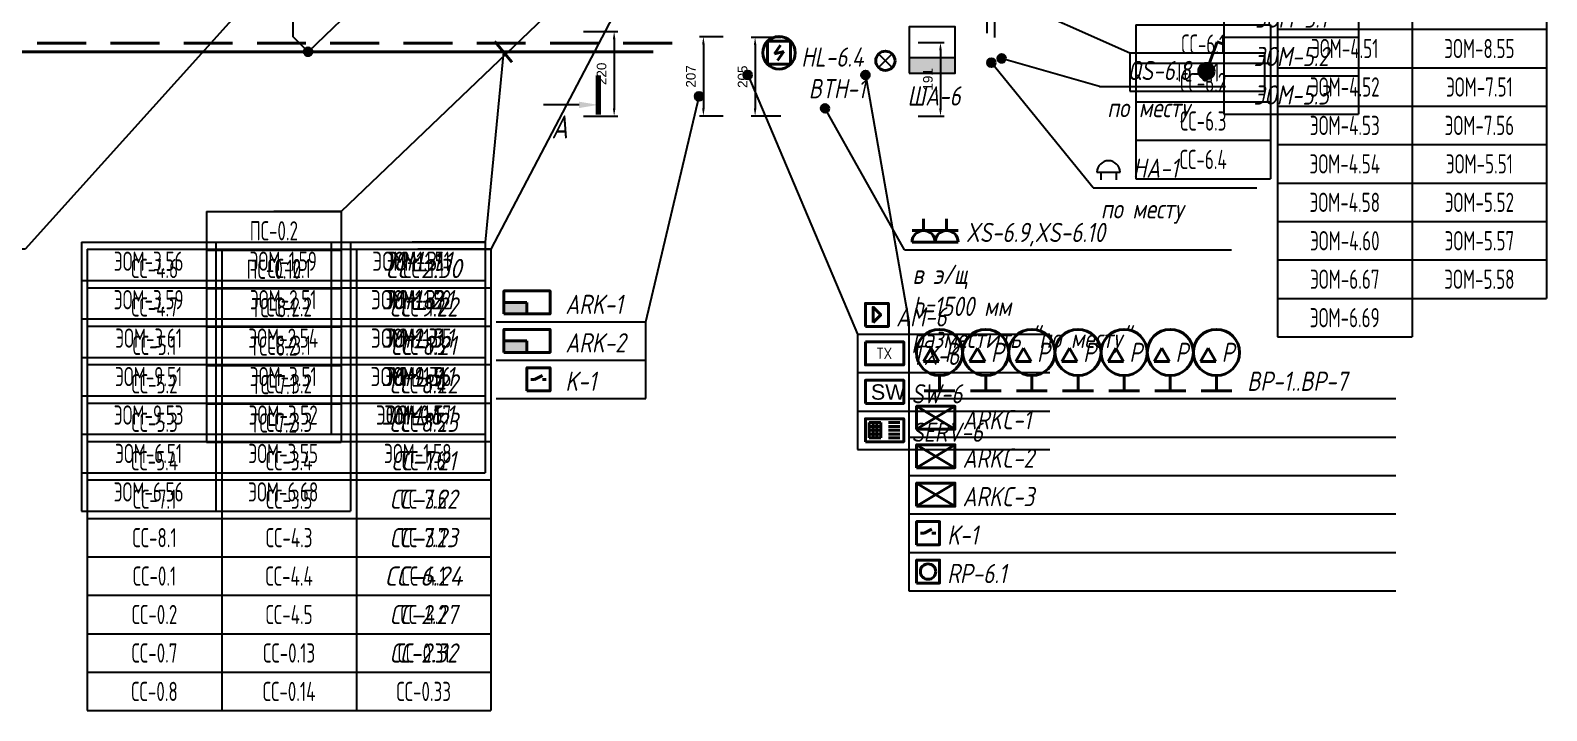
# Model space of a CAD drawing. Header units: millimetres. Extents: x -8189 to 16488, y -6763 to 17206.
# Drawn here: x 11459 to 15403, y 6974 to 8743 of the extents above; entities that cross this region are included whole.
import ezdxf
from ezdxf.enums import TextEntityAlignment as Align

# ---------------------------------------------------------------- set-up
doc = ezdxf.new("R2010")
doc.units = ezdxf.units.MM
doc.linetypes.add('DASHED', pattern=[19.05, 12.7, -6.35])
for name, color, linetype in [('02 Розетки', 7, 'Continuous'), ('03 Стационарное ЭО', 7, 'Continuous'), ('04 Освещение', 7, 'Continuous'), ('05 Слаботочка', 7, 'Continuous'), ('06 Авт-ка климата', 7, 'Continuous'), ('08 Пож. и техн. сигн.', 7, 'Continuous'), ('12 Трассы и коробки 220', 7, 'Continuous'), ('14 Лотки', 7, 'Continuous')]:
    doc.layers.add(name, color=color, linetype=linetype)
doc.styles.add('GOST typeA', font='GOST_A.TTF')
doc.styles.get("Standard").update_dxf_attribs({"font": 'arial.ttf'})
doc.styles.add('ГОСТ-ISOCPEUR', font='isocpeui.ttf', dxfattribs={"width": 0.8})
doc.linetypes.add('220V_LINE', pattern='A,0.2,-0.05,["~220V",Standard,S=0.1,R=0,X=0,Y=-0.05],-0.4,0.1', length=0.75)
doc.dimstyles.new('ISO-25', dxfattribs={"dimtxt": 2.5, "dimasz": 2.5, "dimexe": 1.25, "dimexo": 0.625, "dimtad": 1, "dimtxsty": 'Standard', "dimcen": 2.5, "dimadec": 0, "dimazin": 0, "dimtfac": 1, "dimtmove": 0, "dimatfit": 3, "dimfxl": 1, "dimarcsym": 0})

# ---------------------------------------------------------------- blocks, each defined once
blk = doc.blocks.new('розетка открытая трехполюсная')
at = {"color": 0, "lineweight": -2}
for p, q in [((0, 1.5), (0, 3)), ((-1.5, 1.5), (1.5, 1.5)), ((-1.5, 0), (1.5, 0))]:
    blk.add_line(p, q, dxfattribs=at)
blk.add_arc((0, 0), 1.5, 0, 180, dxfattribs=at)
blk = doc.blocks.new('дымовой')
at = {"color": 0, "lineweight": -2}
for p, q in [((-1.3, 2.5), (-2.11, 1.35)), ((-2.11, 1.35), (-0.89, 1.65)), ((-0.89, 1.65), (-1.71, 0.5))]:
    blk.add_line(p, q, dxfattribs=at)
blk.add_lwpolyline([(-3, 0), (-3, 3), (0, 3), (0, 0)], close=True, dxfattribs=at)
blk = doc.blocks.new('ППК')
at = {"lineweight": -2}
blk.add_hatch(color=0, dxfattribs=at).paths.add_polyline_path([(-3, 0), (-3, 1.5), (-6, 1.5), (-6, 0)])
at = {"color": 0, "lineweight": -2}
for p in [(-6, 1.5), (-3, 0)]:
    blk.add_line(p, (-3, 1.5), dxfattribs=at)
blk.add_lwpolyline([(-6, 0), (-6, 3), (0, 3), (0, 0)], close=True, dxfattribs=at)
blk = doc.blocks.new('датчик давления')
at = {"color": 0, "lineweight": -2}
for p, q in [((-1.09, 5.56), (-2.09, 3.83)), ((-0.09, 3.83), (-1.09, 5.56)), ((-2.09, 3.83), (-0.09, 3.83)), ((0, 2), (0, 0)), ((-2, 0), (2, 0))]:
    blk.add_line(p, q, dxfattribs=at)
blk.add_circle((0, 5), 3, dxfattribs=at)
at = {"color": 0, "lineweight": -2, "style": 'ГОСТ-ISOCPEUR', "width": 0.8}
blk.add_text('P', height=2.5, rotation=360, dxfattribs=at).set_placement((1.5, 5), align=Align.MIDDLE_CENTER)
blk = doc.blocks.new('краб ТВ')
at = {"color": 0, "lineweight": -2}
blk.add_lwpolyline([(0, 0), (0, 3), (3, 3), (3, 0)], close=True, dxfattribs=at)
blk.add_lwpolyline([(1, 0.5), (1, 2.5), (2, 1.5), (1, 0.5)], dxfattribs=at)
blk = doc.blocks.new('панель медная')
at = {"color": 0, "lineweight": -2}
blk.add_lwpolyline([(0, 3), (5, 3), (5, 0), (0, 0)], close=True, dxfattribs=at)
at = {"color": 0, "lineweight": -2, "style": 'GOST typeA'}
blk.add_text('TX', height=1.5, dxfattribs=at).set_placement((1.43, 0.76))
blk = doc.blocks.new('сервер')
at = {"color": 0, "lineweight": -2}
for p, q in [((0.5, 2.5), (2, 2.5)), ((0.5, 0.5), (0.5, 2.5)), ((0.5, 2), (2, 2)), ((1, 2.5), (1, 0.5)), ((1.5, 2.5), (1.5, 0.5)), ((2, 2.5), (2, 0.5)), ((3, 2.5), (4.5, 2.5)), ((3, 2), (4.5, 2)), ((0.5, 1.5), (2, 1.5)), ((0.5, 1), (2, 1)), ((2, 0.5), (0.5, 0.5)), ((3, 1.5), (4.5, 1.5)), ((3, 1), (4.5, 1)), ((3, 0.5), (4.5, 0.5))]:
    blk.add_line(p, q, dxfattribs=at)
blk.add_lwpolyline([(0, 0), (5, 0), (5, 3), (0, 3)], close=True, dxfattribs=at)
blk = doc.blocks.new('коммутатор')
at = {"color": 0, "lineweight": -2}
blk.add_lwpolyline([(0, 0), (5, 0), (5, 3), (0, 3)], close=True, dxfattribs=at)
blk.add_text('SW', height=2, dxfattribs=at).set_placement((0.72, 0.48))
blk = doc.blocks.new('маршрутизатор INET')
at = {"color": 0, "lineweight": -2}
for p, q in [((0, 3), (5, 0)), ((5, 3), (0, 0))]:
    blk.add_line(p, q, dxfattribs=at)
blk.add_lwpolyline([(0, 0), (5, 0), (5, 3), (0, 3)], close=True, dxfattribs=at)
blk = doc.blocks.new('реле контроля напряжения')
at = {"color": 0, "lineweight": -2, "ltscale": 100}
for p, q in [((1, 1.5), (2, 2)), ((0.5, 1.5), (1, 1.5)), ((2, 1.5), (2.5, 1.5))]:
    blk.add_line(p, q, dxfattribs=at)
blk.add_lwpolyline([(0, 0), (3, 0), (3, 3), (0, 3)], close=True, dxfattribs=at)
blk = doc.blocks.new('шкаф')
blk.add_hatch(color=256).paths.add_polyline_path([(3, 0), (3, 1), (0, 1), (0, 0)])
blk.add_line((0, 1), (3, 1))
blk.add_lwpolyline([(0, 0), (3, 0), (3, 3), (0, 3)], close=True)
blk = doc.blocks.new('звонок')
at = {"color": 0, "lineweight": -2}
for p, q in [((-1.5, 0), (1.5, 0)), ((-1, 0), (-1, -1)), ((1, 0), (1, -1))]:
    blk.add_line(p, q, dxfattribs=at)
blk.add_arc((0, 0), 1.5, 0, 180, dxfattribs=at)
blk = doc.blocks.new('регулятор')
at = {"color": 0, "lineweight": -2}
blk.add_lwpolyline([(-1.5, -1.5), (-1.5, 1.5), (1.5, 1.5), (1.5, -1.5)], close=True, dxfattribs=at)
blk.add_circle((0, 0), 1, dxfattribs=at)
blk = doc.blocks.new('кнопка 1 открытая IP44')
at = {"lineweight": -2}
blk.add_hatch(color=0, dxfattribs=at).paths.add_polyline_path([(-1, 0, 1), (1, 0, 1)])
at = {"color": 0, "lineweight": -2}
for p, q in [((0.35, 0.94), (1.39, 3.78)), ((1.39, 3.78), (2.34, 3.45))]:
    blk.add_line(p, q, dxfattribs=at)
blk.add_circle((0, 0), 1, dxfattribs=at)
blk = doc.blocks.new('*T186')
at = {"layer": '02 Розетки', "color": 0, "lineweight": -2}
for p, q in [((0, 0), (350, 0)), ((0, 0), (0, -500)), ((350, 0), (350, -500)), ((0, -100), (350, -100)), ((0, -200), (350, -200)), ((0, -300), (350, -300)), ((0, -400), (350, -400)), ((0, -500), (350, -500))]:
    blk.add_line(p, q, dxfattribs=at)
at = {"layer": '02 Розетки', "color": 0, "char_height": 50, "width": 330, "attachment_point": 5, "style": 'ГОСТ-ISOCPEUR'}
for s, insert in [('{ЭОМ-1.1}', (175, -50)), ('{ЭОМ-2.1}', (175, -150)), ('{ЭОМ-3.1}', (175, -250)), ('{ЭОМ-9.1}', (175, -350)), ('{ЭОМ-6.1}', (175, -450))]:
    blk.add_mtext(s, dxfattribs=dict(at, insert=insert))
blk = doc.blocks.new('*T228')
at = {"layer": '02 Розетки', "color": 0, "lineweight": -2}
for p, q in [((0, 0), (350, 0)), ((0, 0), (0, -900)), ((350, 0), (350, -900)), ((0, -100), (350, -100)), ((0, -200), (350, -200)), ((0, -300), (350, -300)), ((0, -400), (350, -400)), ((0, -500), (350, -500)), ((0, -600), (350, -600)), ((0, -700), (350, -700)), ((0, -800), (350, -800)), ((0, -900), (350, -900))]:
    blk.add_line(p, q, dxfattribs=at)
at = {"layer": '02 Розетки', "color": 0, "char_height": 50, "width": 330, "attachment_point": 5, "style": 'ГОСТ-ISOCPEUR'}
for s, insert in [('{ЭОМ-6.9}', (175, -50)), ('{ЭОМ-4.1}', (175, -150)), ('{ЭОМ-8.1}', (175, -250)), ('{ЭОМ-7.1}', (175, -350)), ('{ЭОМ-7.2}', (175, -450)), ('{ЭОМ-7.3}', (175, -550)), ('{ЭОМ-5.1}', (175, -650)), ('{ЭОМ-5.2}', (175, -750)), ('{ЭОМ-5.3}', (175, -850))]:
    blk.add_mtext(s, dxfattribs=dict(at, insert=insert))
blk = doc.blocks.new('*T256')
at = {"layer": '03 Стационарное ЭО', "color": 0, "lineweight": -2}
for p, q in [((0, 0), (400, 0)), ((0, 0), (0, -500)), ((400, 0), (400, -500)), ((0, -100), (400, -100)), ((0, -200), (400, -200)), ((0, -300), (400, -300)), ((0, -400), (400, -400)), ((0, -500), (400, -500))]:
    blk.add_line(p, q, dxfattribs=at)
at = {"layer": '03 Стационарное ЭО', "color": 0, "char_height": 50, "width": 380, "attachment_point": 5, "style": 'GOST typeA'}
for s, insert in [('{\\W0.9;ЭОМ-1.31}', (200, -50)), ('{\\W0.9;ЭОМ-1.32}', (200, -150)), ('{\\W0.9;ЭОМ-2.31}', (200, -250)), ('{\\W0.9;ЭОМ-9.31}', (200, -350)), ('{\\W0.9;ЭОМ-0.1}', (200, -450))]:
    blk.add_mtext(s, dxfattribs=dict(at, insert=insert))
blk = doc.blocks.new('*T322')
at = {"layer": '04 Освещение', "color": 0, "lineweight": -2}
for p, q in [((0, 0), (350, 0)), ((0, 0), (0, -600)), ((350, 0), (350, -600)), ((0, -100), (350, -100)), ((0, -200), (350, -200)), ((0, -300), (350, -300)), ((0, -400), (350, -400)), ((0, -500), (350, -500)), ((0, -600), (350, -600))]:
    blk.add_line(p, q, dxfattribs=at)
at = {"layer": '04 Освещение', "color": 0, "char_height": 50, "width": 330, "attachment_point": 5, "style": 'GOST typeA'}
for s, insert in [('{\\W0.8;ЭОМ-1.51}', (175, -50)), ('{\\W0.8;ЭОМ-1.52}', (175, -150)), ('{\\W0.8;ЭОМ-1.55}', (175, -250)), ('{\\W0.8;ЭОМ-1.56}', (175, -350)), ('{\\W0.8;ЭОМ-1.57}', (175, -450)), ('{\\W0.8;ЭОМ-1.58}', (175, -550))]:
    blk.add_mtext(s, dxfattribs=dict(at, insert=insert))
blk = doc.blocks.new('*T357')
at = {"layer": '04 Освещение', "color": 0, "lineweight": -2}
for p, q in [((0, 0), (350, 0)), ((0, 0), (0, -1000)), ((350, 0), (350, -1000)), ((0, -100), (350, -100)), ((0, -200), (350, -200)), ((0, -300), (350, -300)), ((0, -400), (350, -400)), ((0, -500), (350, -500)), ((0, -600), (350, -600)), ((0, -700), (350, -700)), ((0, -800), (350, -800)), ((0, -900), (350, -900)), ((0, -1000), (350, -1000))]:
    blk.add_line(p, q, dxfattribs=at)
at = {"layer": '04 Освещение', "color": 0, "char_height": 50, "width": 330, "attachment_point": 5, "style": 'GOST typeA'}
for s, insert in [('{\\W0.8;ЭОМ-6.54}', (175, -50)), ('{\\W0.8;ЭОМ-6.61}', (175, -150)), ('{\\W0.8;ЭОМ-4.51}', (175, -250)), ('{\\W0.8;ЭОМ-4.52}', (175, -350)), ('{\\W0.8;ЭОМ-4.53}', (175, -450)), ('{\\W0.8;ЭОМ-4.54}', (175, -550)), ('{\\W0.8;ЭОМ-4.58}', (175, -650)), ('{\\W0.8;ЭОМ-4.60}', (175, -750)), ('{\\W0.8;ЭОМ-6.67}', (175, -850)), ('{\\W0.8;ЭОМ-6.69}', (175, -950))]:
    blk.add_mtext(s, dxfattribs=dict(at, insert=insert))
blk = doc.blocks.new('*T391')
at = {"layer": '04 Освещение', "color": 0, "lineweight": -2}
for p, q in [((0, 0), (350, 0)), ((0, 0), (0, -700)), ((350, 0), (350, -700)), ((0, -100), (350, -100)), ((0, -200), (350, -200)), ((0, -300), (350, -300)), ((0, -400), (350, -400)), ((0, -500), (350, -500)), ((0, -600), (350, -600)), ((0, -700), (350, -700))]:
    blk.add_line(p, q, dxfattribs=at)
at = {"layer": '04 Освещение', "color": 0, "char_height": 50, "width": 330, "attachment_point": 5, "style": 'GOST typeA'}
for s, insert in [('{\\W0.8;ЭОМ-1.59}', (175, -50)), ('{\\W0.8;ЭОМ-2.51}', (175, -150)), ('{\\W0.8;ЭОМ-2.54}', (175, -250)), ('{\\W0.8;ЭОМ-3.51}', (175, -350)), ('{\\W0.8;ЭОМ-3.52}', (175, -450)), ('{\\W0.8;ЭОМ-3.55}', (175, -550)), ('{\\W0.8;ЭОМ-6.68}', (175, -650))]:
    blk.add_mtext(s, dxfattribs=dict(at, insert=insert))
blk = doc.blocks.new('*T400')
at = {"layer": '04 Освещение', "color": 0, "lineweight": -2}
for p, q in [((0, 0), (350, 0)), ((0, 0), (0, -700)), ((350, 0), (350, -700)), ((0, -100), (350, -100)), ((0, -200), (350, -200)), ((0, -300), (350, -300)), ((0, -400), (350, -400)), ((0, -500), (350, -500)), ((0, -600), (350, -600)), ((0, -700), (350, -700))]:
    blk.add_line(p, q, dxfattribs=at)
at = {"layer": '04 Освещение', "color": 0, "char_height": 50, "width": 330, "attachment_point": 5, "style": 'GOST typeA'}
for s, insert in [('{\\W0.8;ЭОМ-3.56}', (175, -50)), ('{\\W0.8;ЭОМ-3.59}', (175, -150)), ('{\\W0.8;ЭОМ-3.61}', (175, -250)), ('{\\W0.8;ЭОМ-9.51}', (175, -350)), ('{\\W0.8;ЭОМ-9.53}', (175, -450)), ('{\\W0.8;ЭОМ-6.51}', (175, -550)), ('{\\W0.8;ЭОМ-6.56}', (175, -650))]:
    blk.add_mtext(s, dxfattribs=dict(at, insert=insert))
blk = doc.blocks.new('*T411')
at = {"layer": '04 Освещение', "color": 0, "lineweight": -2}
for p, q in [((0, 0), (350, 0)), ((0, 0), (0, -900)), ((350, 0), (350, -900)), ((0, -100), (350, -100)), ((0, -200), (350, -200)), ((0, -300), (350, -300)), ((0, -400), (350, -400)), ((0, -500), (350, -500)), ((0, -600), (350, -600)), ((0, -700), (350, -700)), ((0, -800), (350, -800)), ((0, -900), (350, -900))]:
    blk.add_line(p, q, dxfattribs=at)
at = {"layer": '04 Освещение', "color": 0, "char_height": 50, "width": 330, "attachment_point": 5, "style": 'GOST typeA'}
for s, insert in [('{\\W0.8;ЭОМ-8.51}', (175, -50)), ('{\\W0.8;ЭОМ-8.54}', (175, -150)), ('{\\W0.8;ЭОМ-8.55}', (175, -250)), ('{\\W0.8;ЭОМ-7.51}', (175, -350)), ('{\\W0.8;ЭОМ-7.56}', (175, -450)), ('{\\W0.8;ЭОМ-5.51}', (175, -550)), ('{\\W0.8;ЭОМ-5.52}', (175, -650)), ('{\\W0.8;ЭОМ-5.57}', (175, -750)), ('{\\W0.8;ЭОМ-5.58}', (175, -850))]:
    blk.add_mtext(s, dxfattribs=dict(at, insert=insert))
blk = doc.blocks.new('*T517')
at = {"layer": '06 Авт-ка климата', "color": 0, "lineweight": -2}
for p, q in [((0, 0), (350, 0)), ((0, 0), (0, -1100)), ((350, 0), (350, -1100)), ((0, -100), (350, -100)), ((0, -200), (350, -200)), ((0, -300), (350, -300)), ((0, -400), (350, -400)), ((0, -500), (350, -500)), ((0, -600), (350, -600)), ((0, -700), (350, -700)), ((0, -800), (350, -800)), ((0, -900), (350, -900)), ((0, -1000), (350, -1000)), ((0, -1100), (350, -1100))]:
    blk.add_line(p, q, dxfattribs=at)
at = {"layer": '06 Авт-ка климата', "color": 0, "char_height": 50, "width": 330, "attachment_point": 5, "style": 'ГОСТ-ISOCPEUR'}
for s, insert in [('{\\W0.9;СС-2.30}', (175, -50)), ('{СС-9.22}', (175, -150)), ('{СС-8.21}', (175, -250)), ('{СС-8.22}', (175, -350)), ('{СС-8.23}', (175, -450)), ('{СС-7.21}', (175, -550)), ('{СС-7.22}', (175, -650)), ('{СС-7.23}', (175, -750)), ('{\\W0.9;СС-6.24}', (175, -850)), ('{СС-2.27}', (175, -950)), ('{СС-2.32}', (175, -1050))]:
    blk.add_mtext(s, dxfattribs=dict(at, insert=insert))
blk = doc.blocks.new('*T618')
at = {"layer": '05 Слаботочка', "color": 0, "lineweight": -2}
for p, q in [((0, 0), (350, 0)), ((0, 0), (0, -1200)), ((350, 0), (350, -1200)), ((0, -100), (350, -100)), ((0, -200), (350, -200)), ((0, -300), (350, -300)), ((0, -400), (350, -400)), ((0, -500), (350, -500)), ((0, -600), (350, -600)), ((0, -700), (350, -700)), ((0, -800), (350, -800)), ((0, -900), (350, -900)), ((0, -1000), (350, -1000)), ((0, -1100), (350, -1100)), ((0, -1200), (350, -1200))]:
    blk.add_line(p, q, dxfattribs=at)
at = {"layer": '05 Слаботочка', "color": 0, "char_height": 50, "width": 330, "attachment_point": 5, "style": 'GOST typeA'}
for s, insert in [('{\\W0.8;СС-1.1}', (175, -50)), ('{\\W0.8;СС-1.2}', (175, -150)), ('{\\W0.8;СС-1.3}', (175, -250)), ('{\\W0.8;СС-1.4}', (175, -350)), ('{\\W0.8;СС-1.5}', (175, -450)), ('{\\W0.8;СС-1.6}', (175, -550)), ('{\\W0.8;СС-3.6}', (175, -650)), ('{\\W0.8;СС-3.7}', (175, -750)), ('{\\W0.8;СС-4.1}', (175, -850)), ('{\\W0.8;СС-4.2}', (175, -950)), ('{\\W0.8;СС-0.31}', (175, -1050)), ('{\\W0.8;СС-0.33}', (175, -1150))]:
    blk.add_mtext(s, dxfattribs=dict(at, insert=insert))
blk = doc.blocks.new('*T639')
at = {"layer": '05 Слаботочка', "color": 0, "lineweight": -2}
for p, q in [((0, 0), (350, 0)), ((0, 0), (0, -1200)), ((350, 0), (350, -1200)), ((0, -100), (350, -100)), ((0, -200), (350, -200)), ((0, -300), (350, -300)), ((0, -400), (350, -400)), ((0, -500), (350, -500)), ((0, -600), (350, -600)), ((0, -700), (350, -700)), ((0, -800), (350, -800)), ((0, -900), (350, -900)), ((0, -1000), (350, -1000)), ((0, -1100), (350, -1100)), ((0, -1200), (350, -1200))]:
    blk.add_line(p, q, dxfattribs=at)
at = {"layer": '05 Слаботочка', "color": 0, "char_height": 50, "width": 330, "attachment_point": 5, "style": 'GOST typeA'}
for s, insert in [('{\\W0.8;СС-2.1}', (175, -50)), ('{\\W0.8;СС-2.2}', (175, -150)), ('{\\W0.8;СС-3.1}', (175, -250)), ('{\\W0.8;СС-3.2}', (175, -350)), ('{\\W0.8;СС-3.3}', (175, -450)), ('{\\W0.8;СС-3.4}', (175, -550)), ('{\\W0.8;СС-3.5}', (175, -650)), ('{\\W0.8;СС-4.3}', (175, -750)), ('{\\W0.8;СС-4.4}', (175, -850)), ('{\\W0.8;СС-4.5}', (175, -950)), ('{\\W0.8;СС-0.13}', (175, -1050)), ('{\\W0.8;СС-0.14}', (175, -1150))]:
    blk.add_mtext(s, dxfattribs=dict(at, insert=insert))
blk = doc.blocks.new('*T665')
at = {"layer": '05 Слаботочка', "color": 0, "lineweight": -2}
for p, q in [((0, 0), (350, 0)), ((0, 0), (0, -1200)), ((350, 0), (350, -1200)), ((0, -100), (350, -100)), ((0, -200), (350, -200)), ((0, -300), (350, -300)), ((0, -400), (350, -400)), ((0, -500), (350, -500)), ((0, -600), (350, -600)), ((0, -700), (350, -700)), ((0, -800), (350, -800)), ((0, -900), (350, -900)), ((0, -1000), (350, -1000)), ((0, -1100), (350, -1100)), ((0, -1200), (350, -1200))]:
    blk.add_line(p, q, dxfattribs=at)
at = {"layer": '05 Слаботочка', "color": 0, "char_height": 50, "width": 330, "attachment_point": 5, "style": 'GOST typeA'}
for s, insert in [('{\\W0.8;СС-4.6}', (175, -50)), ('{\\W0.8;СС-4.7}', (175, -150)), ('{\\W0.8;СС-5.1}', (175, -250)), ('{\\W0.8;СС-5.2}', (175, -350)), ('{\\W0.8;СС-5.3}', (175, -450)), ('{\\W0.8;СС-5.4}', (175, -550)), ('{\\W0.8;СС-7.1}', (175, -650)), ('{\\W0.8;СС-8.1}', (175, -750)), ('{\\W0.8;СС-0.1}', (175, -850)), ('{\\W0.8;СС-0.2}', (175, -950)), ('{\\W0.8;СС-0.7}', (175, -1050)), ('{\\W0.8;СС-0.8}', (175, -1150))]:
    blk.add_mtext(s, dxfattribs=dict(at, insert=insert))
blk = doc.blocks.new('*T720')
at = {"layer": '08 Пож. и техн. сигн.', "color": 0, "lineweight": -2}
for p, q in [((0, 0), (350, 0)), ((0, 0), (0, -600)), ((350, 0), (350, -600)), ((0, -100), (350, -100)), ((0, -200), (350, -200)), ((0, -300), (350, -300)), ((0, -400), (350, -400)), ((0, -500), (350, -500)), ((0, -600), (350, -600))]:
    blk.add_line(p, q, dxfattribs=at)
at = {"layer": '08 Пож. и техн. сигн.', "color": 0, "char_height": 50, "width": 330, "attachment_point": 5, "style": 'GOST typeA'}
for s, insert in [('{\\W0.8;ПС-0.2}', (175, -50)), ('{\\W0.8;ПС-0.10}', (175, -150)), ('{\\W0.8;ТС-8.1}', (175, -250)), ('{\\W0.8;ТС-8.2}', (175, -350)), ('{\\W0.8;ТС-7.1}', (175, -450)), ('{\\W0.8;ТС-7.2}', (175, -550))]:
    blk.add_mtext(s, dxfattribs=dict(at, insert=insert))
blk = doc.blocks.new('*T768')
at = {"layer": '08 Пож. и техн. сигн.', "color": 0, "lineweight": -2}
for p, q in [((0, 0), (350, 0)), ((0, 0), (0, -100)), ((350, 0), (350, -100)), ((0, -100), (350, -100))]:
    blk.add_line(p, q, dxfattribs=at)
at = {"layer": '08 Пож. и техн. сигн.', "color": 0, "insert": (175, -50), "char_height": 50, "width": 330, "attachment_point": 5, "style": 'GOST typeA'}
blk.add_mtext('{\\W0.8;ТС-6.1}', dxfattribs=at)
blk = doc.blocks.new('*T786')
at = {"layer": '05 Слаботочка', "color": 0, "lineweight": -2}
for p, q in [((0, 0), (350, 0)), ((0, 0), (0, -400)), ((350, 0), (350, -400)), ((0, -100), (350, -100)), ((0, -200), (350, -200)), ((0, -300), (350, -300)), ((0, -400), (350, -400))]:
    blk.add_line(p, q, dxfattribs=at)
at = {"layer": '05 Слаботочка', "color": 0, "char_height": 50, "width": 330, "attachment_point": 5, "style": 'GOST typeA'}
for s, insert in [('{\\W0.8;СС-6.1}', (175, -50)), ('{\\W0.8;СС-6.2}', (175, -150)), ('{\\W0.8;СС-6.3}', (175, -250)), ('{\\W0.8;СС-6.4}', (175, -350))]:
    blk.add_mtext(s, dxfattribs=dict(at, insert=insert))
blk = doc.blocks.new('*D799')
at = {"layer": '14 Лотки', "color": 0, "lineweight": -2}
for p, q in [((13261.2, 8726.6), (13199.7, 8726.6)), ((13209.7, 8706.6), (13209.7, 8540.1)), ((13261.2, 8520.1), (13199.7, 8520.1))]:
    blk.add_line(p, q, dxfattribs=at)
at = {"layer": '14 Лотки', "color": 0}
for points in [[(13213, 8706.6), (13206.4, 8706.6), (13209.7, 8726.6)], [(13206.4, 8540.1), (13213, 8540.1), (13209.7, 8520.1)]]:
    blk.add_solid(points, dxfattribs=at)
at = {"layer": 'Defpoints', "color": 0}
for p in [(13261.2, 8726.6), (13209.7, 8520.1), (13261.2, 8520.1)]:
    blk.add_point(p, dxfattribs=at)
at = {"layer": '14 Лотки', "color": 0, "insert": (13177.2, 8623.4), "char_height": 25, "attachment_point": 5, "rotation": 90}
blk.add_mtext('207', dxfattribs=at)
blk = doc.blocks.new('*D800')
at = {"layer": '14 Лотки', "color": 0, "lineweight": -2}
for p, q in [((12897.7, 8740.1), (12987.6, 8740.1)), ((12977.6, 8720.1), (12977.6, 8540.1)), ((12897.7, 8520.1), (12987.6, 8520.1))]:
    blk.add_line(p, q, dxfattribs=at)
at = {"layer": '14 Лотки', "color": 0}
for points in [[(12981, 8720.1), (12974.3, 8720.1), (12977.6, 8740.1)], [(12974.3, 8540.1), (12981, 8540.1), (12977.6, 8520.1)]]:
    blk.add_solid(points, dxfattribs=at)
at = {"layer": 'Defpoints', "color": 0}
for p in [(12897.7, 8740.1), (12897.7, 8520.1), (12977.6, 8520.1)]:
    blk.add_point(p, dxfattribs=at)
at = {"layer": '14 Лотки', "color": 0, "insert": (12945.1, 8630.1), "char_height": 25, "attachment_point": 5, "rotation": 90}
blk.add_mtext('220', dxfattribs=at)
blk = doc.blocks.new('*D805')
at = {"layer": '14 Лотки', "color": 0, "lineweight": -2}
for p, q in [((13768.2, 8711.2), (13836.2, 8711.2)), ((13826.2, 8691.2), (13826.2, 8540.1)), ((13768.2, 8520.1), (13836.2, 8520.1))]:
    blk.add_line(p, q, dxfattribs=at)
at = {"layer": '14 Лотки', "color": 0}
for points in [[(13829.6, 8691.2), (13822.9, 8691.2), (13826.2, 8711.2)], [(13822.9, 8540.1), (13829.6, 8540.1), (13826.2, 8520.1)]]:
    blk.add_solid(points, dxfattribs=at)
at = {"layer": 'Defpoints', "color": 0}
for p in [(13768.2, 8711.2), (13768.2, 8520.1), (13826.2, 8520.1)]:
    blk.add_point(p, dxfattribs=at)
at = {"layer": '14 Лотки', "color": 0, "insert": (13793.7, 8615.7), "char_height": 25, "attachment_point": 5, "rotation": 90}
blk.add_mtext('191', dxfattribs=at)
blk = doc.blocks.new('*D809')
at = {"layer": '14 Лотки', "color": 0, "lineweight": -2}
for p, q in [((13411.2, 8724.9), (13334.2, 8724.9)), ((13344.2, 8704.9), (13344.2, 8540.1)), ((13411.2, 8520.1), (13334.2, 8520.1))]:
    blk.add_line(p, q, dxfattribs=at)
at = {"layer": '14 Лотки', "color": 0}
for points in [[(13347.5, 8704.9), (13340.9, 8704.9), (13344.2, 8724.9)], [(13340.9, 8540.1), (13347.5, 8540.1), (13344.2, 8520.1)]]:
    blk.add_solid(points, dxfattribs=at)
at = {"layer": 'Defpoints', "color": 0}
for p in [(13411.2, 8724.9), (13344.2, 8520.1), (13411.2, 8520.1)]:
    blk.add_point(p, dxfattribs=at)
at = {"layer": '14 Лотки', "color": 0, "insert": (13311.7, 8622.5), "char_height": 25, "attachment_point": 5, "rotation": 90}
blk.add_mtext('205', dxfattribs=at)

msp = doc.modelspace()

# ---------------------------------------------------------------- hatches: boundary and pattern name
at = {"layer": '02 Розетки'}
msp.add_hatch(color=256, dxfattribs=at).paths.add_polyline_path([(13516.2, 8540.1, 1), (13536.2, 8540.1, 1)])
at = {"layer": '03 Стационарное ЭО'}
msp.add_hatch(color=7, dxfattribs=at).paths.add_polyline_path([(13948.6, 8659, 1), (13968.6, 8659, 1)])
at = {"layer": '04 Освещение'}
msp.add_hatch(color=256, dxfattribs=at).paths.add_polyline_path([(13975.2, 8670, 1), (13995.2, 8670, 1)])
at = {"layer": '05 Слаботочка'}
msp.add_hatch(color=256, dxfattribs=at).paths.add_polyline_path([(13314.9, 8627.1, 1), (13334.9, 8627.1, 1)])
at = {"layer": '06 Авт-ка климата'}
msp.add_hatch(color=256, dxfattribs=at).paths.add_polyline_path([(13621.2, 8627.1, 1), (13641.2, 8627.1, 1)])
at = {"layer": '08 Пож. и техн. сигн.'}
msp.add_hatch(color=256, dxfattribs=at).paths.add_polyline_path([(13188.4, 8571.5, 1), (13208.4, 8571.5, 1)])
at = {"layer": '12 Трассы и коробки 220'}
msp.add_hatch(color=256, dxfattribs=at).paths.add_polyline_path([(12171.9, 8687.4, 1), (12191.9, 8687.4, 1)])

# ---------------------------------------------------------------- linework, layer by layer
at = {"layer": '02 Розетки'}
for q in [(13526.2, 8540.1), (14583.3, 8172.6)]:
    msp.add_line((13732.3, 8172.6), q, dxfattribs=at)
at = {"layer": '02 Розетки', "lineweight": 40}
msp.add_circle((13526.2, 8540.1), 10, dxfattribs=at)
at = {"layer": '03 Стационарное ЭО', "color": 7}
for q in [(13958.6, 8659), (14648.7, 8334)]:
    msp.add_line((14223.2, 8334), q, dxfattribs=at)
at = {"layer": '03 Стационарное ЭО', "color": 7, "lineweight": 40}
msp.add_circle((13958.6, 8659), 10, dxfattribs=at)
at = {"layer": '04 Освещение', "color": 3}
for p, q in [((13700.6, 8646.4), (13665.3, 8681.8)), ((13665.3, 8646.4), (13700.6, 8681.8))]:
    msp.add_line(p, q, dxfattribs=at)
at = {"layer": '04 Освещение'}
for q in [(13985.2, 8670), (14567.8, 8597.3)]:
    msp.add_line((14239.9, 8597.3), q, dxfattribs=at)
at = {"layer": '04 Освещение', "color": 3, "lineweight": 40}
msp.add_circle((13683, 8664.1), 25, dxfattribs=at)
at = {"layer": '04 Освещение', "lineweight": 40}
msp.add_circle((13985.2, 8670), 10, dxfattribs=at)
at = {"layer": '05 Слаботочка'}
for p, q in [((13324.9, 8627.1), (13610.9, 7953)), ((13610.9, 7953), (14110.5, 7953)), ((13610.9, 7953), (13610.9, 7653)), ((13610.9, 7853), (14110.5, 7853)), ((13610.9, 7753), (14110.5, 7753)), ((13610.9, 7653), (14110.5, 7653))]:
    msp.add_line(p, q, dxfattribs=at)
msp.add_lwpolyline([(13968, 8724.8), (13968, 9330.1), (14008, 9370.1), (14187.3, 9370.1)], dxfattribs=at)
at = {"layer": '05 Слаботочка', "lineweight": 40}
msp.add_circle((13324.9, 8627.1), 10, dxfattribs=at)
at = {"layer": '06 Авт-ка климата'}
for p, q in [((13631.2, 8627.1), (13743.9, 7985.5)), ((13743.9, 7985.5), (13743.9, 7285.5)), ((13743.9, 7785.5), (15010.3, 7785.5)), ((13743.9, 7685.5), (15010.3, 7685.5)), ((13743.9, 7585.5), (15010.3, 7585.5)), ((13743.9, 7485.5), (15010.3, 7485.5)), ((13743.9, 7385.5), (15010.3, 7385.5)), ((13743.9, 7285.5), (15010.3, 7285.5))]:
    msp.add_line(p, q, dxfattribs=at)
at = {"layer": '06 Авт-ка климата', "linetype": 'DASHED', "lineweight": 40, "ltscale": 10, "flags": 128}
msp.add_lwpolyline([(13128.5, 8709.7), (7634.7, 8709.7), (7634.7, 7052)], dxfattribs=at)
at = {"layer": '06 Авт-ка климата', "lineweight": 40}
msp.add_circle((13631.2, 8627.1), 10, dxfattribs=at)
at = {"layer": '08 Пож. и техн. сигн.'}
for p, q in [((13060.2, 7985.5), (13198.4, 8571.5)), ((12670.9, 7985.5), (13060.2, 7985.5)), ((13060.2, 7785.5), (13060.2, 7985.5)), ((12670.9, 7885.5), (13060.2, 7885.5)), ((12670.9, 7785.5), (13060.2, 7785.5))]:
    msp.add_line(p, q, dxfattribs=at)
msp.add_lwpolyline([(13997.1, 8904.6), (13946.7, 8904.6), (13946.7, 8736.1)], dxfattribs=at)
at = {"layer": '08 Пож. и техн. сигн.', "color": 1, "lineweight": 40}
msp.add_circle((13406.4, 8685), 42.4, dxfattribs=at)
at = {"layer": '08 Пож. и техн. сигн.', "lineweight": 40}
msp.add_circle((13198.4, 8571.5), 10, dxfattribs=at)
at = {"layer": '12 Трассы и коробки 220'}
for p, q in [((12488, 8983.3), (12181.9, 8687.4)), ((12886.3, 8549.4), (12794.2, 8549.4))]:
    msp.add_line(p, q, dxfattribs=at)
at = {"layer": '12 Трассы и коробки 220', "lineweight": 100}
msp.add_line((12936.3, 8625.8), (12936.3, 8524.2), dxfattribs=at)
at = {"layer": '12 Трассы и коробки 220', "linetype": '220V_LINE', "ltscale": 200, "flags": 128}
msp.add_lwpolyline([(12141.9, 10270.1), (12141.9, 8727.4), (12181.9, 8687.4)], dxfattribs=at)
at = {"layer": '12 Трассы и коробки 220', "linetype": '220V_LINE', "lineweight": 40, "ltscale": 200, "flags": 128}
msp.add_lwpolyline([(13079.2, 8687.4), (7683.6, 8687.4)], dxfattribs=at)
at = {"layer": '12 Трассы и коробки 220', "lineweight": 40}
msp.add_circle((12181.9, 8687.4), 10, dxfattribs=at)
at = {"layer": '12 Трассы и коробки 220'}
msp.add_solid([(12886.3, 8541), (12936.3, 8549.4), (12886.3, 8557.7)], dxfattribs=at)

# ---------------------------------------------------------------- block references
for name, p in [('*T228', (14563.5, 9425.1)), ('*T357', (14702.6, 8945.9)), ('*T411', (15052.6, 8945.9)), ('*T786', (14334.5, 8757.4)), ('*T768', (14318.8, 8684.7)), ('*T720', (11917.8, 8271.8)), ('*T400', (11592.1, 8192.7)), ('*T665', (11607.4, 8173.8)), ('*T391', (11942.1, 8192.7)), ('*T639', (11957.4, 8173.8)), ('*T256', (12242.1, 8192.7)), ('*T186', (12292.1, 8192.7)), ('*T322', (12292.1, 8192.7)), ('*T517', (12307.4, 8173.8)), ('*T618', (12307.4, 8173.8))]:
    msp.add_blockref(name, p)
at = {"lineweight": 40, "xscale": 40, "yscale": 40, "zscale": 40}
msp.add_blockref('шкаф', (13744.5, 8632.2), dxfattribs=at)
at = {"layer": '02 Розетки', "color": 1, "lineweight": 40, "xscale": 20, "yscale": 20, "zscale": 20}
for p in [(13782.3, 8192.6), (13842.3, 8192.6)]:
    msp.add_blockref('розетка открытая трехполюсная', p, dxfattribs=at)
at = {"layer": '03 Стационарное ЭО', "color": 7, "xscale": 20, "yscale": 20, "zscale": 20}
msp.add_blockref('звонок', (14263.2, 8374), dxfattribs=at)
at = {"layer": '04 Освещение', "color": 3, "lineweight": 40, "xscale": 20, "yscale": 20, "zscale": 20}
msp.add_blockref('кнопка 1 открытая IP44', (14517.8, 8637.3), dxfattribs=at)
at = {"layer": '05 Слаботочка', "color": 6, "lineweight": 40, "xscale": 20, "yscale": 20, "zscale": 20}
msp.add_blockref('краб ТВ', (13630.9, 7973), dxfattribs=at)
at = {"layer": '05 Слаботочка', "lineweight": 40, "xscale": 20, "yscale": 20, "zscale": 20}
for name, p in [('панель медная', (13630.9, 7873)), ('коммутатор', (13630.9, 7773)), ('сервер', (13630.9, 7673))]:
    msp.add_blockref(name, p, dxfattribs=at)
at = {"layer": '06 Авт-ка климата', "lineweight": 40, "xscale": 20, "yscale": 20, "zscale": 20}
for name, p in [('датчик давления', (13823.9, 7805.5)), ('датчик давления', (13943.9, 7805.5)), ('датчик давления', (14063.9, 7805.5)), ('датчик давления', (14183.9, 7805.5)), ('датчик давления', (14303.9, 7805.5)), ('датчик давления', (14423.9, 7805.5)), ('датчик давления', (14543.9, 7805.5)), ('маршрутизатор INET', (13763.9, 7705.5)), ('маршрутизатор INET', (13763.9, 7605.5)), ('маршрутизатор INET', (13763.9, 7505.5)), ('реле контроля напряжения', (13763.9, 7405.5)), ('регулятор', (13793.9, 7335.5))]:
    msp.add_blockref(name, p, dxfattribs=at)
at = {"layer": '08 Пож. и техн. сигн.', "color": 1, "lineweight": 40, "xscale": 20, "yscale": 20, "zscale": 20}
for name, p in [('дымовой', (13436.5, 8655)), ('ППК', (12810.9, 8005.5)), ('ППК', (12810.9, 7905.5)), ('реле контроля напряжения', (12750.9, 7805.5))]:
    msp.add_blockref(name, p, dxfattribs=at)

# ---------------------------------------------------------------- texts
at = {"linetype": 'Continuous', "style": 'ГОСТ-ISOCPEUR', "width": 0.8}
msp.add_text('ША-6', height=50, dxfattribs=at).set_placement((13740.4, 8547.6))
at = {"layer": '02 Розетки', "linetype": 'Continuous', "style": 'ГОСТ-ISOCPEUR', "width": 0.8}
msp.add_text('XS-6.9,XS-6.10', height=50, dxfattribs=at).set_placement((13892.3, 8192.6))
at = {"layer": '02 Розетки', "linetype": 'Continuous', "insert": (13753.5, 8018.5), "char_height": 50, "attachment_point": 4, "style": 'ГОСТ-ISOCPEUR'}
msp.add_mtext_dynamic_manual_height_columns('{\\pxql;в э/щ\\Ph=1500 мм\\Pразместить "по месту"}', width=1073.174, gutter_width=1073.2, heights=[446.2], dxfattribs=at)
at = {"layer": '03 Стационарное ЭО', "color": 7, "style": 'ГОСТ-ISOCPEUR', "width": 0.8}
msp.add_text('HA-1', height=50, dxfattribs=at).set_placement((14326.8, 8359.7))
at = {"layer": '04 Освещение', "linetype": 'Continuous', "style": 'ГОСТ-ISOCPEUR', "width": 0.8}
for s, p in [('HL-6.4', (13625.9, 8648.7)), ('QS-6.8', (14477.4, 8613.8))]:
    msp.add_text(s, height=50, dxfattribs=at).set_placement(p, align=Align.RIGHT)
at = {"layer": '05 Слаботочка', "linetype": 'Continuous', "style": 'ГОСТ-ISOCPEUR', "width": 0.8}
for s, p in [('AM-6', (13710.9, 7973)), ('TX-6', (13750.9, 7873)), ('SW-6', (13750.9, 7773)), ('SERV-6', (13750.9, 7673))]:
    msp.add_text(s, height=50, dxfattribs=at).set_placement(p)
at = {"layer": '06 Авт-ка климата', "linetype": 'Continuous', "style": 'ГОСТ-ISOCPEUR', "width": 0.8}
for s, p in [('BP-1..BP-7', (14623.9, 7805.5)), ('ARKC-1', (13883.9, 7705.5)), ('ARKC-2', (13883.9, 7605.5)), ('ARKC-3', (13883.9, 7505.5)), ('K-1', (13843.9, 7405.5)), ('RP-6.1', (13843.9, 7305.5))]:
    msp.add_text(s, height=50, dxfattribs=at).set_placement(p)
at = {"layer": '08 Пож. и техн. сигн.', "linetype": 'Continuous', "style": 'ГОСТ-ISOCPEUR', "width": 0.8}
msp.add_text('BTH-1', height=50, dxfattribs=at).set_placement((13631.2, 8566.5), align=Align.RIGHT)
for s, p in [('ARK-1', (12850.9, 8005.5)), ('ARK-2', (12850.9, 7905.5)), ('K-1', (12850.9, 7805.5))]:
    msp.add_text(s, height=50, dxfattribs=at).set_placement(p)
at = {"layer": '12 Трассы и коробки 220', "linetype": 'Continuous', "style": 'ГОСТ-ISOCPEUR', "width": 0.8}
for s, height, p in [('А', 60, (12814.4, 8462)), ('по месту', 50, (14259.9, 8517.2)), ('по месту', 50, (14243.2, 8253.9))]:
    msp.add_text(s, height=height, dxfattribs=at).set_placement(p)

# ---------------------------------------------------------------- dimensions: what is measured, and where the dimension line sits
at = {"layer": '14 Лотки'}
for base, p1, p2, picture, middle in [((12977.6, 8520.1), (12897.7, 8740.1), (12897.7, 8520.1), '*D800', (12945.1, 8630.1)), ((13344.2, 8520.1), (13411.2, 8724.9), (13411.2, 8520.1), '*D809', (13311.7, 8622.5)), ((13826.2, 8520.1), (13768.2, 8711.2), (13768.2, 8520.1), '*D805', (13793.7, 8615.7))]:
    dim = msp.add_linear_dim(base=base, p1=p1, p2=p2, angle=90, dimstyle='ISO-25', override={"dimtxt": 25, "dimasz": 20, "dimexe": 10, "dimexo": 0, "dimgap": 20, "dimdec": 0}, dxfattribs=at)
    dim.commit()
    dim.dimension.update_dxf_attribs({"geometry": picture, "text_midpoint": middle})
dim = msp.add_linear_dim(base=(13209.7034475, 8520.1152621), p1=(13261.2344026, 8726.6152621), p2=(13261.2344026, 8520.1152621), angle=90, dimstyle='ISO-25', override={"dimtxt": 25, "dimasz": 20, "dimexe": 10, "dimexo": 0, "dimgap": 20, "dimdec": 0}, dxfattribs=at)
dim.commit()
dim.dimension.update_dxf_attribs({"geometry": '*D799', "text_midpoint": (13209.7034475, 8623.3652621), "dimtype": 160})

# ---------------------------------------------------------------- leaders
at = {"layer": '02 Розетки'}
msp.add_leader([(12689.5, 8687.4), (12642.1, 8192.7), (12452, 8192.7)], dimstyle='ISO-25', override={"dimasz": 50, "dimgap": 1, "dimtad": 0, "dimldrblk": 'ArchTick'}, dxfattribs=at)
at = {"layer": '03 Стационарное ЭО'}
msp.add_leader([(12689.5, 8687.4), (12642.1, 8192.7), (12452, 8192.7)], dimstyle='ISO-25', override={"dimasz": 50, "dimgap": 1, "dimtad": 0, "dimldrblk": 'ArchTick'}, dxfattribs=at)
at = {"layer": '04 Освещение'}
msp.add_leader([(12689.5, 8687.4), (12642.1, 8192.7), (12452, 8192.7)], dimstyle='ISO-25', override={"dimasz": 50, "dimgap": 1, "dimtad": 0, "dimldrblk": 'ArchTick'}, dxfattribs=at)
at = {"layer": '05 Слаботочка'}
for points in [[(12874.3, 9760.7), (11446.4, 8173.8), (11256.3, 8173.8)], [(13150.1, 9115.6), (12657.4, 8173.8), (12467.3, 8173.8)]]:
    msp.add_leader(points, dimstyle='ISO-25', override={"dimasz": 50, "dimgap": 1, "dimtad": 0, "dimldrblk": 'ArchTick'}, dxfattribs=at)
at = {"layer": '06 Авт-ка климата'}
msp.add_leader([(13150.1, 9115.6), (12657.4, 8173.8), (12467.3, 8173.8)], dimstyle='ISO-25', override={"dimasz": 50, "dimgap": 1, "dimtad": 0, "dimldrblk": 'ArchTick'}, dxfattribs=at)
at = {"layer": '08 Пож. и техн. сигн.'}
for points in [[(13150.1, 9115.6), (12267.8, 8271.8), (12092.8, 8271.8)], [(13946.7, 8850.4), (14318.8, 8684.7), (14493.8, 8684.7)]]:
    msp.add_leader(points, dimstyle='ISO-25', override={"dimasz": 50, "dimgap": 1, "dimtad": 0, "dimldrblk": 'ArchTick'}, dxfattribs=at)

doc.saveas('drawing.dxf')
